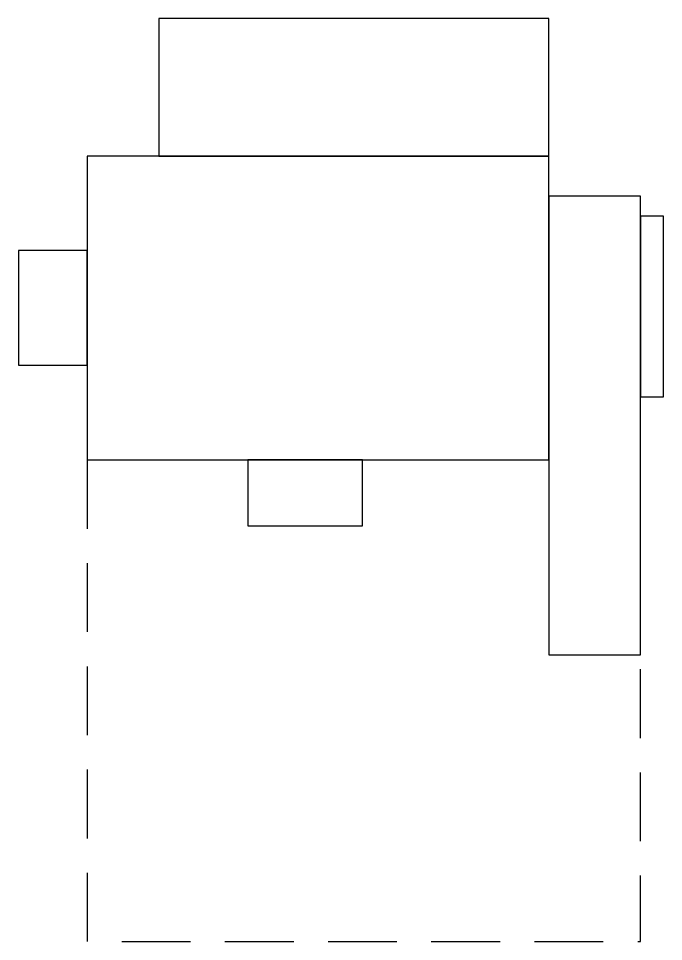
# Model space of a CAD drawing. Header units: inches. Extents: x -26012 to 27, y -11337 to 2082.
# Drawn here: x -29.2 to 27, y -80.5 to 0 of the extents above; entities that cross this region are included whole.
import ezdxf

# ---------------------------------------------------------------- set-up
doc = ezdxf.new("R2010")
doc.units = ezdxf.units.IN
doc.header["$LTSCALE"] = 48
doc.header["$MEASUREMENT"] = 0
doc.linetypes.add('Core Callout Boundary$0$HIDDEN2', pattern=[0.1875, 0.125, -0.0625])
doc.linetypes.add('HIDDEN2', pattern=[0.1875, 0.125, -0.0625])
for name, color, linetype in [('Core Callout Boundary$0$M-HVAC-clrn', 1, 'Core Callout Boundary$0$HIDDEN2'), ('Core Callout Boundary$0$M-HVAC-eqpm-fptd', 94, 'Continuous'), ('Core Callout Boundary$0$M-HVAC-supp', 93, 'Continuous'), ('M-HVAC-clrn', 1, 'HIDDEN2'), ('M-HVAC-eqpm-fptd', 94, 'Continuous'), ('M-HVAC-supp', 93, 'Continuous'), ('XREF', 8, 'Continuous')]:
    doc.layers.add(name, color=color, linetype=linetype)

# ---------------------------------------------------------------- blocks, each defined once
blk = doc.blocks.new('A$C4BF10DA9')
at = {"layer": 'M-HVAC-clrn', "flags": 128}
blk.add_lwpolyline([(6, 42), (6, 0), (54.25, 0), (54.25, 25)], dxfattribs=at)
at = {"layer": 'M-HVAC-eqpm-fptd'}
for p, q in [((6, 68.5), (6, 42)), ((46.25, 68.5), (6, 68.5)), ((46.25, 42), (46.25, 68.5)), ((6, 42), (46.25, 42))]:
    blk.add_line(p, q, dxfattribs=at)
for points in [[(12.25, 68.5), (46.25, 68.5), (46.25, 80.5), (12.25, 80.5)], [(46.25, 25), (54.25, 25), (54.25, 65), (46.25, 65)], [(6, 50.25), (6, 60.25), (0, 60.25), (0, 50.25)], [(30, 42), (20, 42), (20, 36.25), (30, 36.25)]]:
    blk.add_lwpolyline(points, close=True, dxfattribs=at)
at = {"layer": 'M-HVAC-supp'}
blk.add_lwpolyline([(56.25, 47.5), (56.25, 63.25), (54.25, 63.25), (54.25, 47.5)], close=True, dxfattribs=at)
blk = doc.blocks.new('Core Callout Boundary$0$A$C4BF10DA9')
at = {"layer": 'Core Callout Boundary$0$M-HVAC-clrn', "flags": 128}
blk.add_lwpolyline([(6, 42), (6, 0), (54.25, 0), (54.25, 25)], dxfattribs=at)
at = {"layer": 'Core Callout Boundary$0$M-HVAC-eqpm-fptd'}
for p, q in [((6, 68.5), (6, 42)), ((46.25, 68.5), (6, 68.5)), ((46.25, 42), (46.25, 68.5)), ((6, 42), (46.25, 42))]:
    blk.add_line(p, q, dxfattribs=at)
for points in [[(12.25, 68.5), (46.25, 68.5), (46.25, 80.5), (12.25, 80.5)], [(46.25, 25), (54.25, 25), (54.25, 65), (46.25, 65)], [(6, 50.25), (6, 60.25), (0, 60.25), (0, 50.25)], [(30, 42), (20, 42), (20, 36.25), (30, 36.25)]]:
    blk.add_lwpolyline(points, close=True, dxfattribs=at)
at = {"layer": 'Core Callout Boundary$0$M-HVAC-supp'}
blk.add_lwpolyline([(56.25, 47.5), (56.25, 63.25), (54.25, 63.25), (54.25, 47.5)], close=True, dxfattribs=at)
blk = doc.blocks.new('Core Callout Boundary')
at = {"layer": 'Core Callout Boundary$0$M-HVAC-eqpm-fptd'}
blk.add_blockref('Core Callout Boundary$0$A$C4BF10DA9', (-29.25, -80.5), dxfattribs=at)

msp = doc.modelspace()

# ---------------------------------------------------------------- block references
at = {"layer": 'M-HVAC-eqpm-fptd'}
msp.add_blockref('A$C4BF10DA9', (-29.25, -80.5), dxfattribs=at)
at = {"layer": 'XREF'}
msp.add_blockref('Core Callout Boundary', (0, 0), dxfattribs=at)

doc.saveas('drawing.dxf')
